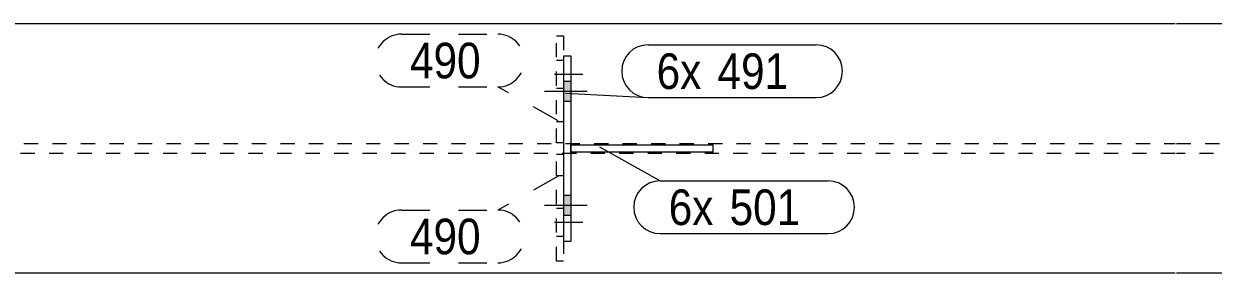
# Model space of a CAD drawing. Header units: millimetres. Extents: x 2 to 825, y 1 to 579.
# Drawn here: x 144.7 to 228.1, y 450.1 to 467.6 of the extents above; entities that cross this region are included whole.
import ezdxf

# ---------------------------------------------------------------- set-up
doc = ezdxf.new("R2010")
doc.units = ezdxf.units.MM
for name, pattern in [('XKITLINE00', [0]), ('XKITLINE01', [4, 1, -1, 1, -1]), ('XKITLINE02', [4, 2, -2])]:
    doc.linetypes.add(name, pattern=pattern)
for name, color, linetype, lineweight in [('Bolt', 3, 'Continuous', 0), ('Part', 2, 'Continuous', 0), ('PartMark', 7, 'Continuous', 0)]:
    doc.layers.add(name, color=color, linetype=linetype, lineweight=lineweight)
doc.styles.add('ARIAL', font='ARIAL.TTF')

# ---------------------------------------------------------------- blocks, each defined once
blk = doc.blocks.new('*A62')
at = {"layer": 'Bolt'}
for points in [[(182.58, 463.528), (183.08, 463.528), (183.08, 462.128), (182.58, 462.128)], [(182.58, 463.528), (183.08, 463.528), (183.08, 462.128), (182.58, 462.128)], [(182.58, 455.528), (183.08, 455.528), (183.08, 454.128), (182.58, 454.128)], [(182.58, 455.528), (183.08, 455.528), (183.08, 454.128), (182.58, 454.128)]]:
    blk.add_hatch(color=3, dxfattribs=at).paths.add_polyline_path(points, flags=17)
at = {"layer": 'Bolt', "color": 3, "linetype": 'XKITLINE00', "lineweight": 0}
for p, q in [((183.08, 463.528), (182.58, 463.528)), ((183.08, 463.528), (182.58, 463.528)), ((184.24, 462.828), (181.24, 462.828)), ((184.24, 462.828), (181.24, 462.828)), ((183.08, 462.128), (182.58, 462.128)), ((183.08, 462.128), (182.58, 462.128)), ((184.24, 454.828), (181.24, 454.828)), ((184.24, 454.828), (181.24, 454.828)), ((183.08, 455.528), (182.58, 455.528)), ((183.08, 455.528), (182.58, 455.528)), ((183.08, 454.128), (182.58, 454.128)), ((183.08, 454.128), (182.58, 454.128))]:
    blk.add_line(p, q, dxfattribs=at)
blk = doc.blocks.new('*A63')
at = {"layer": 'Bolt', "color": 3, "linetype": 'XKITLINE02', "lineweight": 0}
for p, q in [((182.58, 454.611), (182.08, 454.611)), ((183.93, 453.628), (180.93, 453.628)), ((182.58, 452.646), (182.08, 452.646))]:
    blk.add_line(p, q, dxfattribs=at)
blk = doc.blocks.new('*A64')
at = {"layer": 'Bolt', "color": 3, "linetype": 'XKITLINE02', "lineweight": 0}
for p, q in [((182.58, 465.011), (182.08, 465.011)), ((183.93, 464.028), (180.93, 464.028)), ((182.58, 463.046), (182.08, 463.046))]:
    blk.add_line(p, q, dxfattribs=at)
blk = doc.blocks.new('*A68')
at = {"layer": 'Part', "color": 2, "linetype": 'XKITLINE00', "lineweight": 0}
for p, q in [((225.48, 467.578), (82.399, 467.578)), ((302.18, 467.578), (225.58, 467.578)), ((225.48, 450.078), (82.399, 450.078)), ((302.18, 450.078), (225.58, 450.078))]:
    blk.add_line(p, q, dxfattribs=at)
at = {"layer": 'Part', "color": 7, "linetype": 'XKITLINE01', "lineweight": 0}
for p, q in [((78.718, 459.178), (225.48, 459.178)), ((225.58, 459.178), (302.18, 459.178)), ((225.48, 458.478), (78.718, 458.478)), ((302.18, 458.478), (225.58, 458.478))]:
    blk.add_line(p, q, dxfattribs=at)
blk = doc.blocks.new('*A85')
at = {"layer": 'Part', "color": 2, "linetype": 'XKITLINE00', "lineweight": 0}
for p, q in [((182.58, 465.328), (183.08, 465.328)), ((182.58, 465.328), (182.58, 452.328)), ((183.08, 465.328), (183.08, 452.328)), ((182.58, 452.328), (183.08, 452.328))]:
    blk.add_line(p, q, dxfattribs=at)
blk = doc.blocks.new('*A86')
at = {"layer": 'Part', "color": 2, "linetype": 'XKITLINE00', "lineweight": 0}
for p, q in [((183.08, 459.078), (193.08, 459.078)), ((193.08, 458.578), (193.08, 459.078)), ((193.08, 458.578), (183.08, 458.578))]:
    blk.add_line(p, q, dxfattribs=at)
at = {"layer": 'Part', "color": 7, "linetype": 'XKITLINE01', "lineweight": 0}
blk.add_line((183.08, 458.578), (183.08, 459.078), dxfattribs=at)
blk.add_line((183.08, 458.578), (183.08, 459.078), dxfattribs=at)
blk = doc.blocks.new('*A87')
at = {"layer": 'Part', "color": 7, "linetype": 'XKITLINE01', "lineweight": 0}
for p, q in [((182.08, 450.928), (182.08, 458.428)), ((182.08, 458.428), (182.58, 458.428)), ((182.58, 458.428), (182.58, 450.928)), ((182.08, 456.928), (182.58, 456.928)), ((182.58, 450.928), (182.08, 450.928))]:
    blk.add_line(p, q, dxfattribs=at)
blk = doc.blocks.new('*A88')
at = {"layer": 'Part', "color": 7, "linetype": 'XKITLINE01', "lineweight": 0}
for p, q in [((182.08, 459.228), (182.08, 466.728)), ((182.08, 466.728), (182.58, 466.728)), ((182.58, 466.728), (182.58, 459.228)), ((182.08, 460.728), (182.58, 460.728)), ((182.58, 459.228), (182.08, 459.228))]:
    blk.add_line(p, q, dxfattribs=at)
blk = doc.blocks.new('*A202')
at = {"layer": 'PartMark', "color": 7, "linetype": 'XKITLINE00', "lineweight": 0}
for p, q in [((185.109, 458.949), (189.352, 456.556)), ((189.352, 456.556), (201.136, 456.556)), ((189.352, 452.856), (201.136, 452.856))]:
    blk.add_line(p, q, dxfattribs=at)
for centre, start, end in [((189.352, 454.706), 90, 270), ((201.136, 454.706), 270, 90)]:
    blk.add_arc(centre, 1.85, start, end, dxfattribs=at)
at = {"layer": 'PartMark', "color": 3, "style": 'ARIAL', "width": 0.85}
for s, p in [('6x', (189.952, 453.456)), ('501', (194.223, 453.456))]:
    blk.add_text(s, height=2.5, dxfattribs=at).set_placement(p)
blk = doc.blocks.new('*A203')
at = {"layer": 'PartMark', "color": 7, "linetype": 'XKITLINE00', "lineweight": 0}
for p, q in [((188.505, 466.102), (200.29, 466.102)), ((182.709, 462.699), (188.505, 462.402)), ((188.505, 462.402), (200.29, 462.402))]:
    blk.add_line(p, q, dxfattribs=at)
for centre, start, end in [((188.505, 464.252), 90, 270), ((200.29, 464.252), 270, 90)]:
    blk.add_arc(centre, 1.85, start, end, dxfattribs=at)
at = {"layer": 'PartMark', "color": 3, "style": 'ARIAL', "width": 0.85}
for s, p in [('6x', (189.105, 463.002)), ('491', (193.377, 463.002))]:
    blk.add_text(s, height=2.5, dxfattribs=at).set_placement(p)
blk = doc.blocks.new('*A210')
at = {"layer": 'PartMark', "color": 7, "linetype": 'XKITLINE02', "lineweight": 0}
for p, q in [((171.204, 466.85), (177.967, 466.85)), ((171.204, 463.15), (177.967, 463.15)), ((182.209, 460.758), (177.967, 463.15))]:
    blk.add_line(p, q, dxfattribs=at)
for centre, start, end in [((171.204, 465), 90, 270), ((177.967, 465), 270, 90)]:
    blk.add_arc(centre, 1.85, start, end, dxfattribs=at)
at = {"layer": 'PartMark', "color": 3, "style": 'ARIAL', "width": 0.85}
blk.add_text('490', height=2.5, dxfattribs=at).set_placement((171.804, 463.75))
blk = doc.blocks.new('*A211')
at = {"layer": 'PartMark', "color": 7, "linetype": 'XKITLINE02', "lineweight": 0}
for p, q in [((182.209, 456.899), (177.967, 454.506)), ((171.204, 454.506), (177.967, 454.506)), ((171.204, 450.806), (177.967, 450.806))]:
    blk.add_line(p, q, dxfattribs=at)
for centre, start, end in [((171.204, 452.656), 90, 270), ((177.967, 452.656), 270, 90)]:
    blk.add_arc(centre, 1.85, start, end, dxfattribs=at)
at = {"layer": 'PartMark', "color": 3, "style": 'ARIAL', "width": 0.85}
blk.add_text('490', height=2.5, dxfattribs=at).set_placement((171.804, 451.406))

msp = doc.modelspace()

# ---------------------------------------------------------------- block references
at = {"lineweight": 0}
for name in ['*A210', '*A88', '*A203', '*A64', '*A85', '*A62', '*A86', '*A202', '*A87', '*A211', '*A63']:
    msp.add_blockref(name, (0, 0), dxfattribs=at)
at = {"layer": 'Part', "lineweight": 0}
msp.add_blockref('*A68', (0, 0), dxfattribs=at)

doc.saveas('drawing.dxf')
